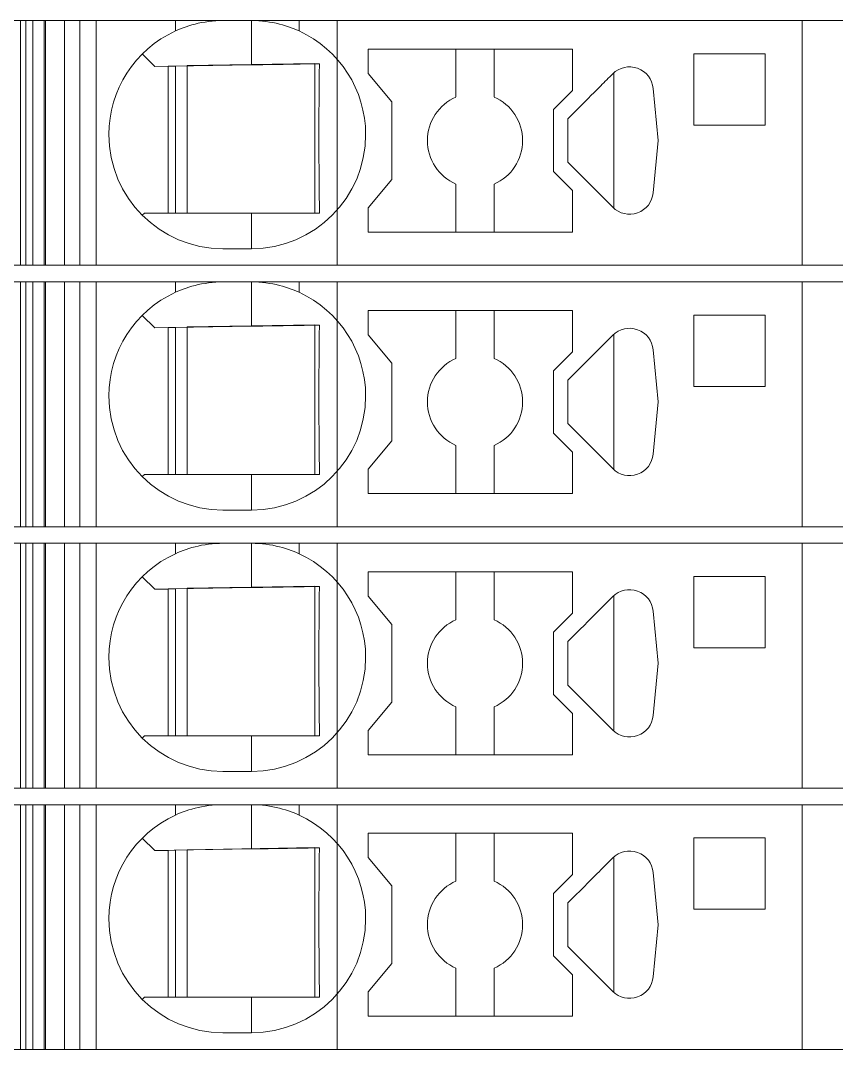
# Model space of a CAD drawing. Header units: millimetres. Extents: x 0 to 2100, y 0 to 1485.
# Drawn here: x 1240.89 to 1258.05, y 310.35 to 332 of the extents above; entities that cross this region are included whole.
import ezdxf
from ezdxf.enums import TextEntityAlignment as Align

# ---------------------------------------------------------------- set-up
doc = ezdxf.new("R2010")
doc.units = ezdxf.units.MM
for name, color, linetype, lineweight in [('EPLAN309', 5, 'Continuous', 5), ('EPLAN493', 5, 'Continuous', 5), ('MAIN-1', 7, 'Continuous', 5), ('MAIN-2', 7, 'Continuous', 5)]:
    doc.layers.add(name, color=color, linetype=linetype, lineweight=lineweight)
doc.styles.add('Tahoma', font='')
doc.styles.get('Tahoma').set_extended_font_data('Tahoma')

# ---------------------------------------------------------------- blocks, each defined once
blk = doc.blocks.new('EPLSYM_LibrarySPECIAL_Symbol12_Variant0_Placement8_85')
at = {"layer": 'EPLAN309', "lineweight": 13, "ltscale": 20}
blk.add_lwpolyline([(0, -5.15), (68.15, -5.15), (68.15, 0), (0, 0)], close=True, dxfattribs=at)
at = {"layer": 'EPLAN493', "color": 5, "style": 'Tahoma'}
blk.add_attdef('17_20450', text='', height=2.93475, dxfattribs=at).set_placement((0, -27.293475), align=Align.MIDDLE_RIGHT)
blk = doc.blocks.new('EPLSYM_LibrarySPECIAL_Symbol12_Variant0_Placement8_86')
at = {"layer": 'EPLAN309', "lineweight": 13, "ltscale": 20}
blk.add_lwpolyline([(0, -5.15), (68.15, -5.15), (68.15, 0), (0, 0)], close=True, dxfattribs=at)
at = {"layer": 'EPLAN493', "color": 5, "style": 'Tahoma'}
blk.add_attdef('17_20450', text='', height=2.93475, dxfattribs=at).set_placement((0, -27.293475), align=Align.MIDDLE_RIGHT)
blk = doc.blocks.new('EPLSYM_LibrarySPECIAL_Symbol12_Variant0_Placement8_87')
at = {"layer": 'EPLAN309', "lineweight": 13, "ltscale": 20}
blk.add_lwpolyline([(0, -5.15), (68.15, -5.15), (68.15, 0), (0, 0)], close=True, dxfattribs=at)
at = {"layer": 'EPLAN493', "color": 5, "style": 'Tahoma'}
blk.add_attdef('17_20450', text='', height=2.93475, dxfattribs=at).set_placement((0, -27.293475), align=Align.MIDDLE_RIGHT)
blk = doc.blocks.new('EPLSYM_LibrarySPECIAL_Symbol12_Variant0_Placement8_88')
at = {"layer": 'EPLAN309', "lineweight": 13, "ltscale": 20}
blk.add_lwpolyline([(0, -5.15), (68.15, -5.15), (68.15, 0), (0, 0)], close=True, dxfattribs=at)
at = {"layer": 'EPLAN493', "color": 5, "style": 'Tahoma'}
blk.add_attdef('17_20450', text='', height=2.93475, dxfattribs=at).set_placement((0, -27.293475), align=Align.MIDDLE_RIGHT)

msp = doc.modelspace()

# ---------------------------------------------------------------- linework, layer by layer
at = {"layer": 'MAIN-1'}
for p, q in [((1241.001, 332), (1240.893, 332)), ((1240.893, 326.85), (1240.893, 332)), ((1241.001, 332), (1244.15, 332)), ((1241.001, 326.85), (1241.001, 332)), ((1244.15, 332), (1245.15, 332)), ((1244.15, 332), (1244.15, 331.782)), ((1244.433, 331.89), (1244.497, 331.909)), ((1244.497, 331.909), (1244.563, 331.927)), ((1244.563, 331.927), (1244.631, 331.943)), ((1244.631, 331.943), (1244.701, 331.958)), ((1244.701, 331.958), (1244.772, 331.97)), ((1244.772, 331.97), (1244.846, 331.981)), ((1244.846, 331.981), (1244.921, 331.989)), ((1244.921, 331.989), (1244.997, 331.995)), ((1244.997, 331.995), (1245.073, 331.999)), ((1245.073, 331.999), (1245.15, 332)), ((1245.75, 332), (1245.15, 332)), ((1245.827, 331.999), (1245.75, 332)), ((1246.75, 332), (1245.75, 332)), ((1245.75, 331.068), (1245.75, 332)), ((1245.903, 331.995), (1245.827, 331.999)), ((1245.979, 331.989), (1245.903, 331.995)), ((1246.054, 331.981), (1245.979, 331.989)), ((1246.128, 331.97), (1246.054, 331.981)), ((1246.199, 331.958), (1246.128, 331.97)), ((1246.269, 331.943), (1246.199, 331.958)), ((1246.337, 331.927), (1246.269, 331.943)), ((1246.403, 331.909), (1246.337, 331.927)), ((1246.467, 331.89), (1246.403, 331.909)), ((1246.75, 332), (1257.332, 332)), ((1246.75, 332), (1246.75, 331.782)), ((1258.05, 332), (1257.332, 332)), ((1257.332, 326.85), (1257.332, 332)), ((1244.15, 331.782), (1244.202, 331.805)), ((1244.202, 331.805), (1244.256, 331.827)), ((1244.256, 331.827), (1244.313, 331.849)), ((1244.313, 331.849), (1244.372, 331.87)), ((1244.372, 331.87), (1244.433, 331.89)), ((1246.528, 331.87), (1246.467, 331.89)), ((1246.587, 331.849), (1246.528, 331.87)), ((1246.644, 331.827), (1246.587, 331.849)), ((1246.698, 331.805), (1246.644, 331.827)), ((1246.75, 331.782), (1246.698, 331.805)), ((1243.453, 331.297), (1243.717, 331.033)), ((1248.2, 331.4), (1248.2, 330.889)), ((1252.5, 331.4), (1248.2, 331.4)), ((1250.05, 331.4), (1250.05, 330.392)), ((1250.85, 330.392), (1250.85, 331.4)), ((1252.5, 330.529), (1252.5, 331.4)), ((1255.05, 331.3), (1255.05, 329.8)), ((1256.55, 331.3), (1255.05, 331.3)), ((1256.55, 329.8), (1256.55, 331.3)), ((1243.717, 331.033), (1245.75, 331.068)), ((1244, 327.95), (1244, 331.038)), ((1244.15, 331.04), (1244.15, 327.95)), ((1244.4, 327.95), (1244.4, 331.045)), ((1245.87, 331.07), (1245.75, 331.068)), ((1245.987, 331.072), (1245.87, 331.07)), ((1246.1, 331.074), (1245.987, 331.072)), ((1246.209, 331.076), (1246.1, 331.074)), ((1246.313, 331.078), (1246.209, 331.076)), ((1246.412, 331.079), (1246.313, 331.078)), ((1246.507, 331.081), (1246.412, 331.079)), ((1246.599, 331.083), (1246.507, 331.081)), ((1246.688, 331.084), (1246.599, 331.083)), ((1246.774, 331.086), (1246.688, 331.084)), ((1246.858, 331.087), (1246.774, 331.086)), ((1246.94, 331.088), (1246.858, 331.087)), ((1247.02, 331.09), (1246.94, 331.088)), ((1247.099, 331.091), (1247.02, 331.09)), ((1247.079, 327.95), (1247.079, 331.091)), ((1247.176, 331.092), (1247.099, 331.091)), ((1247.176, 331.022), (1247.176, 331.092)), ((1247.173, 330.803), (1247.174, 330.877)), ((1247.174, 330.877), (1247.175, 330.95)), ((1247.175, 330.95), (1247.176, 331.022)), ((1248.7, 330.293), (1248.2, 330.889)), ((1253.284, 330.816), (1253.252, 330.785)), ((1253.315, 330.847), (1253.284, 330.816)), ((1253.346, 330.879), (1253.315, 330.847)), ((1253.367, 330.898), (1253.367, 328.052)), ((1247.171, 330.57), (1247.172, 330.649)), ((1247.172, 330.649), (1247.173, 330.727)), ((1247.173, 330.727), (1247.173, 330.803)), ((1253.094, 330.626), (1253.058, 330.59)), ((1253.127, 330.659), (1253.094, 330.626)), ((1253.158, 330.691), (1253.127, 330.659)), ((1253.19, 330.722), (1253.158, 330.691)), ((1253.221, 330.753), (1253.19, 330.722)), ((1253.252, 330.785), (1253.221, 330.753)), ((1247.169, 330.317), (1247.17, 330.404)), ((1247.17, 330.488), (1247.171, 330.57)), ((1247.17, 330.404), (1247.17, 330.488)), ((1252.1, 330.129), (1252.5, 330.529)), ((1252.902, 330.434), (1252.823, 330.356)), ((1252.943, 330.475), (1252.902, 330.434)), ((1252.983, 330.515), (1252.943, 330.475)), ((1253.021, 330.553), (1252.983, 330.515)), ((1253.058, 330.59), (1253.021, 330.553)), ((1254.302, 329.475), (1254.198, 330.572)), ((1247.168, 330.132), (1247.169, 330.226)), ((1247.169, 330.226), (1247.169, 330.317)), ((1248.7, 328.657), (1248.7, 330.293)), ((1252.658, 330.19), (1252.572, 330.104)), ((1252.742, 330.274), (1252.658, 330.19)), ((1252.823, 330.356), (1252.742, 330.274)), ((1247.167, 329.931), (1247.168, 330.034)), ((1247.168, 330.034), (1247.168, 330.132)), ((1252.1, 330.129), (1252.1, 328.821)), ((1252.486, 330.018), (1252.4, 329.932)), ((1252.572, 330.104), (1252.486, 330.018)), ((1247.167, 329.824), (1247.167, 329.931)), ((1247.167, 329.713), (1247.167, 329.824)), ((1252.4, 329.802), (1252.4, 329.932)), ((1252.4, 329.671), (1252.4, 329.802)), ((1255.05, 329.8), (1256.55, 329.8)), ((1247.167, 329.6), (1247.167, 329.713)), ((1247.167, 329.479), (1247.167, 329.6)), ((1252.4, 329.54), (1252.4, 329.671)), ((1252.4, 329.41), (1252.4, 329.54)), ((1247.167, 329.361), (1247.167, 329.479)), ((1247.167, 329.247), (1247.167, 329.361)), ((1252.4, 329.279), (1252.4, 329.41)), ((1254.198, 328.378), (1254.302, 329.475)), ((1247.168, 329.138), (1247.167, 329.247)), ((1247.168, 329.034), (1247.168, 329.138)), ((1252.4, 329.148), (1252.4, 329.279)), ((1252.4, 329.018), (1252.4, 329.148)), ((1247.169, 328.934), (1247.168, 329.034)), ((1247.169, 328.839), (1247.169, 328.934)), ((1252.4, 329.018), (1253.346, 328.071)), ((1247.17, 328.748), (1247.169, 328.839)), ((1247.171, 328.659), (1247.17, 328.748)), ((1247.172, 328.573), (1247.171, 328.659)), ((1248.2, 328.061), (1248.7, 328.657)), ((1252.5, 328.421), (1252.1, 328.821)), ((1247.172, 328.49), (1247.172, 328.573)), ((1247.173, 328.408), (1247.172, 328.49)), ((1250.05, 327.55), (1250.05, 328.558)), ((1250.85, 327.55), (1250.85, 328.558)), ((1247.174, 328.329), (1247.173, 328.408)), ((1247.175, 328.25), (1247.174, 328.329)), ((1247.176, 328.174), (1247.175, 328.25)), ((1252.5, 327.55), (1252.5, 328.421)), ((1247.176, 328.098), (1247.176, 328.174)), ((1247.177, 328.024), (1247.176, 328.098)), ((1247.178, 327.95), (1247.177, 328.024)), ((1248.2, 328.061), (1248.2, 327.55)), ((1243.5, 327.95), (1243.453, 327.903)), ((1243.5, 327.95), (1245.75, 327.95)), ((1245.75, 327.95), (1245.842, 327.95)), ((1245.75, 327.95), (1245.75, 327.2)), ((1245.842, 327.95), (1245.933, 327.95)), ((1245.933, 327.95), (1246.023, 327.95)), ((1246.023, 327.95), (1246.11, 327.95)), ((1246.11, 327.95), (1246.195, 327.95)), ((1246.195, 327.95), (1246.278, 327.95)), ((1246.278, 327.95), (1246.358, 327.95)), ((1246.358, 327.95), (1246.436, 327.95)), ((1246.436, 327.95), (1246.511, 327.95)), ((1246.511, 327.95), (1246.585, 327.95)), ((1246.585, 327.95), (1246.657, 327.95)), ((1246.657, 327.95), (1246.726, 327.95)), ((1246.726, 327.95), (1246.795, 327.95)), ((1246.795, 327.95), (1246.861, 327.95)), ((1246.861, 327.95), (1246.927, 327.95)), ((1246.927, 327.95), (1246.991, 327.95)), ((1246.991, 327.95), (1247.055, 327.95)), ((1247.055, 327.95), (1247.117, 327.95)), ((1247.117, 327.95), (1247.178, 327.95)), ((1252.5, 327.55), (1248.2, 327.55)), ((1245.75, 327.2), (1245.15, 327.2)), ((1241.001, 326.85), (1240.893, 326.85)), ((1241.001, 326.85), (1257.332, 326.85)), ((1258.05, 326.85), (1257.332, 326.85)), ((1241.001, 326.5), (1240.893, 326.5)), ((1240.893, 321.35), (1240.893, 326.5)), ((1241.001, 326.5), (1244.15, 326.5)), ((1241.001, 321.35), (1241.001, 326.5)), ((1244.15, 326.5), (1245.15, 326.5)), ((1244.15, 326.5), (1244.15, 326.282)), ((1244.846, 326.481), (1244.921, 326.489)), ((1244.921, 326.489), (1244.997, 326.495)), ((1244.997, 326.495), (1245.073, 326.499)), ((1245.073, 326.499), (1245.15, 326.5)), ((1245.75, 326.5), (1245.15, 326.5)), ((1245.827, 326.499), (1245.75, 326.5)), ((1246.75, 326.5), (1245.75, 326.5)), ((1245.75, 325.568), (1245.75, 326.5)), ((1245.903, 326.495), (1245.827, 326.499)), ((1245.979, 326.489), (1245.903, 326.495)), ((1246.054, 326.481), (1245.979, 326.489)), ((1246.75, 326.5), (1257.332, 326.5)), ((1246.75, 326.5), (1246.75, 326.282)), ((1258.05, 326.5), (1257.332, 326.5)), ((1257.332, 321.35), (1257.332, 326.5)), ((1244.15, 326.282), (1244.202, 326.305)), ((1244.202, 326.305), (1244.256, 326.327)), ((1244.256, 326.327), (1244.313, 326.349)), ((1244.313, 326.349), (1244.372, 326.37)), ((1244.372, 326.37), (1244.433, 326.39)), ((1244.433, 326.39), (1244.497, 326.409)), ((1244.497, 326.409), (1244.563, 326.427)), ((1244.563, 326.427), (1244.631, 326.443)), ((1244.631, 326.443), (1244.701, 326.458)), ((1244.701, 326.458), (1244.772, 326.47)), ((1244.772, 326.47), (1244.846, 326.481)), ((1246.128, 326.47), (1246.054, 326.481)), ((1246.199, 326.458), (1246.128, 326.47)), ((1246.269, 326.443), (1246.199, 326.458)), ((1246.337, 326.427), (1246.269, 326.443)), ((1246.403, 326.409), (1246.337, 326.427)), ((1246.467, 326.39), (1246.403, 326.409)), ((1246.528, 326.37), (1246.467, 326.39)), ((1246.587, 326.349), (1246.528, 326.37)), ((1246.644, 326.327), (1246.587, 326.349)), ((1246.698, 326.305), (1246.644, 326.327)), ((1246.75, 326.282), (1246.698, 326.305)), ((1248.2, 325.9), (1248.2, 325.389)), ((1252.5, 325.9), (1248.2, 325.9)), ((1250.05, 325.9), (1250.05, 324.892)), ((1250.85, 324.892), (1250.85, 325.9)), ((1252.5, 325.029), (1252.5, 325.9)), ((1243.453, 325.797), (1243.717, 325.533)), ((1255.05, 325.8), (1255.05, 324.3)), ((1256.55, 325.8), (1255.05, 325.8)), ((1256.55, 324.3), (1256.55, 325.8)), ((1243.717, 325.533), (1245.75, 325.568)), ((1244, 322.45), (1244, 325.538)), ((1244.15, 325.54), (1244.15, 322.45)), ((1244.4, 322.45), (1244.4, 325.545)), ((1245.87, 325.57), (1245.75, 325.568)), ((1245.987, 325.572), (1245.87, 325.57)), ((1246.1, 325.574), (1245.987, 325.572)), ((1246.209, 325.576), (1246.1, 325.574)), ((1246.313, 325.578), (1246.209, 325.576)), ((1246.412, 325.579), (1246.313, 325.578)), ((1246.507, 325.581), (1246.412, 325.579)), ((1246.599, 325.583), (1246.507, 325.581)), ((1246.688, 325.584), (1246.599, 325.583)), ((1246.774, 325.586), (1246.688, 325.584)), ((1246.858, 325.587), (1246.774, 325.586)), ((1246.94, 325.588), (1246.858, 325.587)), ((1247.02, 325.59), (1246.94, 325.588)), ((1247.099, 325.591), (1247.02, 325.59)), ((1247.079, 322.45), (1247.079, 325.591)), ((1247.176, 325.592), (1247.099, 325.591)), ((1247.174, 325.377), (1247.175, 325.45)), ((1247.175, 325.45), (1247.176, 325.522)), ((1247.176, 325.522), (1247.176, 325.592)), ((1247.172, 325.149), (1247.173, 325.227)), ((1247.173, 325.303), (1247.174, 325.377)), ((1247.173, 325.227), (1247.173, 325.303)), ((1248.7, 324.793), (1248.2, 325.389)), ((1253.158, 325.191), (1253.127, 325.159)), ((1253.19, 325.222), (1253.158, 325.191)), ((1253.221, 325.253), (1253.19, 325.222)), ((1253.252, 325.285), (1253.221, 325.253)), ((1253.284, 325.316), (1253.252, 325.285)), ((1253.315, 325.347), (1253.284, 325.316)), ((1253.346, 325.379), (1253.315, 325.347)), ((1253.367, 325.398), (1253.367, 322.552)), ((1247.17, 324.988), (1247.171, 325.07)), ((1247.17, 324.904), (1247.17, 324.988)), ((1247.171, 325.07), (1247.172, 325.149)), ((1252.1, 324.629), (1252.5, 325.029)), ((1252.943, 324.975), (1252.902, 324.934)), ((1252.983, 325.015), (1252.943, 324.975)), ((1253.021, 325.053), (1252.983, 325.015)), ((1253.058, 325.09), (1253.021, 325.053)), ((1253.094, 325.126), (1253.058, 325.09)), ((1253.127, 325.159), (1253.094, 325.126)), ((1254.302, 323.975), (1254.198, 325.072)), ((1247.169, 324.817), (1247.17, 324.904)), ((1247.169, 324.726), (1247.169, 324.817)), ((1248.7, 323.157), (1248.7, 324.793)), ((1252.742, 324.774), (1252.658, 324.69)), ((1252.823, 324.856), (1252.742, 324.774)), ((1252.902, 324.934), (1252.823, 324.856)), ((1247.167, 324.431), (1247.168, 324.534)), ((1247.168, 324.632), (1247.169, 324.726)), ((1247.168, 324.534), (1247.168, 324.632)), ((1252.1, 324.629), (1252.1, 323.321)), ((1252.572, 324.604), (1252.486, 324.518)), ((1252.658, 324.69), (1252.572, 324.604)), ((1247.167, 324.324), (1247.167, 324.431)), ((1247.167, 324.213), (1247.167, 324.324)), ((1252.486, 324.518), (1252.4, 324.432)), ((1252.4, 324.302), (1252.4, 324.432)), ((1247.167, 324.1), (1247.167, 324.213)), ((1252.4, 324.171), (1252.4, 324.302)), ((1252.4, 324.04), (1252.4, 324.171)), ((1255.05, 324.3), (1256.55, 324.3)), ((1247.167, 323.979), (1247.167, 324.1)), ((1247.167, 323.861), (1247.167, 323.979)), ((1252.4, 323.91), (1252.4, 324.04)), ((1252.4, 323.779), (1252.4, 323.91)), ((1254.198, 322.878), (1254.302, 323.975)), ((1247.167, 323.747), (1247.167, 323.861)), ((1247.168, 323.638), (1247.167, 323.747)), ((1252.4, 323.648), (1252.4, 323.779)), ((1247.168, 323.534), (1247.168, 323.638)), ((1247.169, 323.434), (1247.168, 323.534)), ((1252.4, 323.518), (1252.4, 323.648)), ((1252.4, 323.518), (1253.346, 322.571)), ((1247.169, 323.339), (1247.169, 323.434)), ((1247.17, 323.248), (1247.169, 323.339)), ((1247.171, 323.159), (1247.17, 323.248)), ((1252.5, 322.921), (1252.1, 323.321)), ((1247.172, 323.073), (1247.171, 323.159)), ((1247.172, 322.99), (1247.172, 323.073)), ((1248.2, 322.561), (1248.7, 323.157)), ((1250.05, 322.05), (1250.05, 323.058)), ((1250.85, 322.05), (1250.85, 323.058)), ((1247.173, 322.908), (1247.172, 322.99)), ((1247.174, 322.829), (1247.173, 322.908)), ((1247.175, 322.75), (1247.174, 322.829)), ((1252.5, 322.05), (1252.5, 322.921)), ((1247.176, 322.674), (1247.175, 322.75)), ((1247.176, 322.598), (1247.176, 322.674)), ((1247.177, 322.524), (1247.176, 322.598)), ((1243.5, 322.45), (1243.453, 322.403)), ((1243.5, 322.45), (1245.75, 322.45)), ((1245.75, 322.45), (1245.842, 322.45)), ((1245.75, 322.45), (1245.75, 321.7)), ((1245.842, 322.45), (1245.933, 322.45)), ((1245.933, 322.45), (1246.023, 322.45)), ((1246.023, 322.45), (1246.11, 322.45)), ((1246.11, 322.45), (1246.195, 322.45)), ((1246.195, 322.45), (1246.278, 322.45)), ((1246.278, 322.45), (1246.358, 322.45)), ((1246.358, 322.45), (1246.436, 322.45)), ((1246.436, 322.45), (1246.511, 322.45)), ((1246.511, 322.45), (1246.585, 322.45)), ((1246.585, 322.45), (1246.657, 322.45)), ((1246.657, 322.45), (1246.726, 322.45)), ((1246.726, 322.45), (1246.795, 322.45)), ((1246.795, 322.45), (1246.861, 322.45)), ((1246.861, 322.45), (1246.927, 322.45)), ((1246.927, 322.45), (1246.991, 322.45)), ((1246.991, 322.45), (1247.055, 322.45)), ((1247.055, 322.45), (1247.117, 322.45)), ((1247.117, 322.45), (1247.178, 322.45)), ((1247.178, 322.45), (1247.177, 322.524)), ((1248.2, 322.561), (1248.2, 322.05)), ((1252.5, 322.05), (1248.2, 322.05)), ((1245.75, 321.7), (1245.15, 321.7)), ((1241.001, 321.35), (1240.893, 321.35)), ((1241.001, 321.35), (1257.332, 321.35)), ((1258.05, 321.35), (1257.332, 321.35)), ((1241.001, 321), (1240.893, 321)), ((1240.893, 315.85), (1240.893, 321)), ((1241.001, 321), (1244.15, 321)), ((1241.001, 315.85), (1241.001, 321)), ((1244.15, 321), (1245.15, 321)), ((1244.15, 321), (1244.15, 320.782)), ((1244.313, 320.849), (1244.372, 320.87)), ((1244.372, 320.87), (1244.433, 320.89)), ((1244.433, 320.89), (1244.497, 320.909)), ((1244.497, 320.909), (1244.563, 320.927)), ((1244.563, 320.927), (1244.631, 320.943)), ((1244.631, 320.943), (1244.701, 320.958)), ((1244.701, 320.958), (1244.772, 320.97)), ((1244.772, 320.97), (1244.846, 320.981)), ((1244.846, 320.981), (1244.921, 320.989)), ((1244.921, 320.989), (1244.997, 320.995)), ((1244.997, 320.995), (1245.073, 320.999)), ((1245.073, 320.999), (1245.15, 321)), ((1245.75, 321), (1245.15, 321)), ((1245.827, 320.999), (1245.75, 321)), ((1246.75, 321), (1245.75, 321)), ((1245.75, 320.068), (1245.75, 321)), ((1245.903, 320.995), (1245.827, 320.999)), ((1245.979, 320.989), (1245.903, 320.995)), ((1246.054, 320.981), (1245.979, 320.989)), ((1246.128, 320.97), (1246.054, 320.981)), ((1246.199, 320.958), (1246.128, 320.97)), ((1246.269, 320.943), (1246.199, 320.958)), ((1246.337, 320.927), (1246.269, 320.943)), ((1246.403, 320.909), (1246.337, 320.927)), ((1246.467, 320.89), (1246.403, 320.909)), ((1246.528, 320.87), (1246.467, 320.89)), ((1246.587, 320.849), (1246.528, 320.87)), ((1246.75, 321), (1257.332, 321)), ((1246.75, 321), (1246.75, 320.782)), ((1258.05, 321), (1257.332, 321)), ((1257.332, 315.85), (1257.332, 321)), ((1244.15, 320.782), (1244.202, 320.805)), ((1244.202, 320.805), (1244.256, 320.827)), ((1244.256, 320.827), (1244.313, 320.849)), ((1246.644, 320.827), (1246.587, 320.849)), ((1246.698, 320.805), (1246.644, 320.827)), ((1246.75, 320.782), (1246.698, 320.805)), ((1243.453, 320.297), (1243.717, 320.033)), ((1248.2, 320.4), (1248.2, 319.889)), ((1252.5, 320.4), (1248.2, 320.4)), ((1250.05, 320.4), (1250.05, 319.392)), ((1250.85, 319.392), (1250.85, 320.4)), ((1252.5, 319.529), (1252.5, 320.4)), ((1255.05, 320.3), (1255.05, 318.8)), ((1256.55, 320.3), (1255.05, 320.3)), ((1256.55, 318.8), (1256.55, 320.3)), ((1243.717, 320.033), (1245.75, 320.068)), ((1244, 316.95), (1244, 320.038)), ((1244.15, 320.04), (1244.15, 316.95)), ((1244.4, 316.95), (1244.4, 320.045)), ((1245.87, 320.07), (1245.75, 320.068)), ((1245.987, 320.072), (1245.87, 320.07)), ((1246.1, 320.074), (1245.987, 320.072)), ((1246.209, 320.076), (1246.1, 320.074)), ((1246.313, 320.078), (1246.209, 320.076)), ((1246.412, 320.079), (1246.313, 320.078)), ((1246.507, 320.081), (1246.412, 320.079)), ((1246.599, 320.083), (1246.507, 320.081)), ((1246.688, 320.084), (1246.599, 320.083)), ((1246.774, 320.086), (1246.688, 320.084)), ((1246.858, 320.087), (1246.774, 320.086)), ((1246.94, 320.088), (1246.858, 320.087)), ((1247.02, 320.09), (1246.94, 320.088)), ((1247.099, 320.091), (1247.02, 320.09)), ((1247.079, 316.95), (1247.079, 320.091)), ((1247.176, 320.092), (1247.099, 320.091)), ((1247.175, 319.95), (1247.176, 320.022)), ((1247.176, 320.022), (1247.176, 320.092)), ((1247.173, 319.803), (1247.174, 319.877)), ((1247.173, 319.727), (1247.173, 319.803)), ((1247.174, 319.877), (1247.175, 319.95)), ((1248.7, 319.293), (1248.2, 319.889)), ((1253.252, 319.785), (1253.221, 319.753)), ((1253.284, 319.816), (1253.252, 319.785)), ((1253.315, 319.847), (1253.284, 319.816)), ((1253.346, 319.879), (1253.315, 319.847)), ((1253.367, 319.898), (1253.367, 317.052)), ((1247.17, 319.488), (1247.171, 319.57)), ((1247.171, 319.57), (1247.172, 319.649)), ((1247.172, 319.649), (1247.173, 319.727)), ((1253.058, 319.59), (1253.021, 319.553)), ((1253.094, 319.626), (1253.058, 319.59)), ((1253.127, 319.659), (1253.094, 319.626)), ((1253.158, 319.691), (1253.127, 319.659)), ((1253.19, 319.722), (1253.158, 319.691)), ((1253.221, 319.753), (1253.19, 319.722)), ((1254.302, 318.475), (1254.198, 319.572)), ((1247.169, 319.317), (1247.17, 319.404)), ((1247.17, 319.404), (1247.17, 319.488)), ((1252.1, 319.129), (1252.5, 319.529)), ((1252.823, 319.356), (1252.742, 319.274)), ((1252.902, 319.434), (1252.823, 319.356)), ((1252.943, 319.475), (1252.902, 319.434)), ((1252.983, 319.515), (1252.943, 319.475)), ((1253.021, 319.553), (1252.983, 319.515)), ((1247.168, 319.132), (1247.169, 319.226)), ((1247.168, 319.034), (1247.168, 319.132)), ((1247.169, 319.226), (1247.169, 319.317)), ((1248.7, 317.657), (1248.7, 319.293)), ((1252.1, 319.129), (1252.1, 317.821)), ((1252.658, 319.19), (1252.572, 319.104)), ((1252.742, 319.274), (1252.658, 319.19)), ((1247.167, 318.931), (1247.168, 319.034)), ((1247.167, 318.824), (1247.167, 318.931)), ((1252.486, 319.018), (1252.4, 318.932)), ((1252.4, 318.802), (1252.4, 318.932)), ((1252.572, 319.104), (1252.486, 319.018)), ((1247.167, 318.713), (1247.167, 318.824)), ((1247.167, 318.6), (1247.167, 318.713)), ((1252.4, 318.671), (1252.4, 318.802)), ((1255.05, 318.8), (1256.55, 318.8)), ((1247.167, 318.479), (1247.167, 318.6)), ((1247.167, 318.361), (1247.167, 318.479)), ((1252.4, 318.54), (1252.4, 318.671)), ((1252.4, 318.41), (1252.4, 318.54)), ((1254.198, 317.378), (1254.302, 318.475)), ((1247.167, 318.247), (1247.167, 318.361)), ((1252.4, 318.279), (1252.4, 318.41)), ((1252.4, 318.148), (1252.4, 318.279)), ((1247.168, 318.138), (1247.167, 318.247)), ((1247.168, 318.034), (1247.168, 318.138)), ((1252.4, 318.018), (1252.4, 318.148)), ((1247.169, 317.934), (1247.168, 318.034)), ((1247.169, 317.839), (1247.169, 317.934)), ((1247.17, 317.748), (1247.169, 317.839)), ((1252.4, 318.018), (1253.346, 317.071)), ((1247.171, 317.659), (1247.17, 317.748)), ((1247.172, 317.573), (1247.171, 317.659)), ((1248.2, 317.061), (1248.7, 317.657)), ((1252.5, 317.421), (1252.1, 317.821)), ((1247.172, 317.49), (1247.172, 317.573)), ((1247.173, 317.408), (1247.172, 317.49)), ((1247.174, 317.329), (1247.173, 317.408)), ((1250.05, 316.55), (1250.05, 317.558)), ((1250.85, 316.55), (1250.85, 317.558)), ((1252.5, 316.55), (1252.5, 317.421)), ((1247.175, 317.25), (1247.174, 317.329)), ((1247.176, 317.174), (1247.175, 317.25)), ((1247.176, 317.098), (1247.176, 317.174)), ((1247.177, 317.024), (1247.176, 317.098)), ((1247.178, 316.95), (1247.177, 317.024)), ((1248.2, 317.061), (1248.2, 316.55)), ((1243.5, 316.95), (1243.453, 316.903)), ((1243.5, 316.95), (1245.75, 316.95)), ((1245.75, 316.95), (1245.842, 316.95)), ((1245.75, 316.95), (1245.75, 316.2)), ((1245.842, 316.95), (1245.933, 316.95)), ((1245.933, 316.95), (1246.023, 316.95)), ((1246.023, 316.95), (1246.11, 316.95)), ((1246.11, 316.95), (1246.195, 316.95)), ((1246.195, 316.95), (1246.278, 316.95)), ((1246.278, 316.95), (1246.358, 316.95)), ((1246.358, 316.95), (1246.436, 316.95)), ((1246.436, 316.95), (1246.511, 316.95)), ((1246.511, 316.95), (1246.585, 316.95)), ((1246.585, 316.95), (1246.657, 316.95)), ((1246.657, 316.95), (1246.726, 316.95)), ((1246.726, 316.95), (1246.795, 316.95)), ((1246.795, 316.95), (1246.861, 316.95)), ((1246.861, 316.95), (1246.927, 316.95)), ((1246.927, 316.95), (1246.991, 316.95)), ((1246.991, 316.95), (1247.055, 316.95)), ((1247.055, 316.95), (1247.117, 316.95)), ((1247.117, 316.95), (1247.178, 316.95)), ((1252.5, 316.55), (1248.2, 316.55)), ((1245.75, 316.2), (1245.15, 316.2)), ((1241.001, 315.85), (1240.893, 315.85)), ((1241.001, 315.85), (1257.332, 315.85)), ((1258.05, 315.85), (1257.332, 315.85)), ((1241.001, 315.5), (1240.893, 315.5)), ((1240.893, 310.35), (1240.893, 315.5)), ((1241.001, 315.5), (1244.15, 315.5)), ((1241.001, 310.35), (1241.001, 315.5)), ((1244.15, 315.5), (1245.15, 315.5)), ((1244.15, 315.5), (1244.15, 315.282)), ((1244.563, 315.427), (1244.631, 315.443)), ((1244.631, 315.443), (1244.701, 315.458)), ((1244.701, 315.458), (1244.772, 315.47)), ((1244.772, 315.47), (1244.846, 315.481)), ((1244.846, 315.481), (1244.921, 315.489)), ((1244.921, 315.489), (1244.997, 315.495)), ((1244.997, 315.495), (1245.073, 315.499)), ((1245.073, 315.499), (1245.15, 315.5)), ((1245.75, 315.5), (1245.15, 315.5)), ((1245.827, 315.499), (1245.75, 315.5)), ((1246.75, 315.5), (1245.75, 315.5)), ((1245.75, 314.568), (1245.75, 315.5)), ((1245.903, 315.495), (1245.827, 315.499)), ((1245.979, 315.489), (1245.903, 315.495)), ((1246.054, 315.481), (1245.979, 315.489)), ((1246.128, 315.47), (1246.054, 315.481)), ((1246.199, 315.458), (1246.128, 315.47)), ((1246.269, 315.443), (1246.199, 315.458)), ((1246.337, 315.427), (1246.269, 315.443)), ((1246.75, 315.5), (1257.332, 315.5)), ((1246.75, 315.5), (1246.75, 315.282)), ((1258.05, 315.5), (1257.332, 315.5)), ((1257.332, 310.35), (1257.332, 315.5)), ((1244.15, 315.282), (1244.202, 315.305)), ((1244.202, 315.305), (1244.256, 315.327)), ((1244.256, 315.327), (1244.313, 315.349)), ((1244.313, 315.349), (1244.372, 315.37)), ((1244.372, 315.37), (1244.433, 315.39)), ((1244.433, 315.39), (1244.497, 315.409)), ((1244.497, 315.409), (1244.563, 315.427)), ((1246.403, 315.409), (1246.337, 315.427)), ((1246.467, 315.39), (1246.403, 315.409)), ((1246.528, 315.37), (1246.467, 315.39)), ((1246.587, 315.349), (1246.528, 315.37)), ((1246.644, 315.327), (1246.587, 315.349)), ((1246.698, 315.305), (1246.644, 315.327)), ((1246.75, 315.282), (1246.698, 315.305)), ((1243.453, 314.797), (1243.717, 314.533)), ((1248.2, 314.9), (1248.2, 314.389)), ((1252.5, 314.9), (1248.2, 314.9)), ((1250.05, 314.9), (1250.05, 313.892)), ((1250.85, 313.892), (1250.85, 314.9)), ((1252.5, 314.029), (1252.5, 314.9)), ((1255.05, 314.8), (1255.05, 313.3)), ((1256.55, 314.8), (1255.05, 314.8)), ((1256.55, 313.3), (1256.55, 314.8)), ((1246.209, 314.576), (1246.1, 314.574)), ((1246.313, 314.578), (1246.209, 314.576)), ((1246.412, 314.579), (1246.313, 314.578)), ((1246.507, 314.581), (1246.412, 314.579)), ((1246.599, 314.583), (1246.507, 314.581)), ((1246.688, 314.584), (1246.599, 314.583)), ((1246.774, 314.586), (1246.688, 314.584)), ((1246.858, 314.587), (1246.774, 314.586)), ((1246.94, 314.588), (1246.858, 314.587)), ((1247.02, 314.59), (1246.94, 314.588)), ((1247.099, 314.591), (1247.02, 314.59)), ((1247.079, 311.45), (1247.079, 314.591)), ((1247.176, 314.592), (1247.099, 314.591)), ((1247.176, 314.522), (1247.176, 314.592)), ((1243.717, 314.533), (1245.75, 314.568)), ((1244, 311.45), (1244, 314.538)), ((1244.15, 314.54), (1244.15, 311.45)), ((1244.4, 311.45), (1244.4, 314.545)), ((1245.87, 314.57), (1245.75, 314.568)), ((1245.987, 314.572), (1245.87, 314.57)), ((1246.1, 314.574), (1245.987, 314.572)), ((1247.173, 314.303), (1247.174, 314.377)), ((1247.174, 314.377), (1247.175, 314.45)), ((1247.175, 314.45), (1247.176, 314.522)), ((1248.7, 313.793), (1248.2, 314.389)), ((1253.346, 314.379), (1253.315, 314.347)), ((1253.367, 314.398), (1253.367, 311.552)), ((1247.171, 314.07), (1247.172, 314.149)), ((1247.172, 314.149), (1247.173, 314.227)), ((1247.173, 314.227), (1247.173, 314.303)), ((1253.127, 314.159), (1253.094, 314.126)), ((1253.158, 314.191), (1253.127, 314.159)), ((1253.19, 314.222), (1253.158, 314.191)), ((1253.221, 314.253), (1253.19, 314.222)), ((1253.252, 314.285), (1253.221, 314.253)), ((1253.284, 314.316), (1253.252, 314.285)), ((1253.315, 314.347), (1253.284, 314.316)), ((1247.17, 313.988), (1247.171, 314.07)), ((1247.17, 313.904), (1247.17, 313.988)), ((1252.1, 313.629), (1252.5, 314.029)), ((1252.902, 313.934), (1252.823, 313.856)), ((1252.943, 313.975), (1252.902, 313.934)), ((1252.983, 314.015), (1252.943, 313.975)), ((1253.021, 314.053), (1252.983, 314.015)), ((1253.058, 314.09), (1253.021, 314.053)), ((1253.094, 314.126), (1253.058, 314.09)), ((1254.302, 312.975), (1254.198, 314.072)), ((1247.168, 313.632), (1247.169, 313.726)), ((1247.169, 313.817), (1247.17, 313.904)), ((1247.169, 313.726), (1247.169, 313.817)), ((1248.7, 312.157), (1248.7, 313.793)), ((1252.742, 313.774), (1252.658, 313.69)), ((1252.823, 313.856), (1252.742, 313.774)), ((1247.167, 313.431), (1247.168, 313.534)), ((1247.168, 313.534), (1247.168, 313.632)), ((1252.1, 313.629), (1252.1, 312.321)), ((1252.486, 313.518), (1252.4, 313.432)), ((1252.572, 313.604), (1252.486, 313.518)), ((1252.658, 313.69), (1252.572, 313.604)), ((1247.167, 313.324), (1247.167, 313.431)), ((1247.167, 313.213), (1247.167, 313.324)), ((1252.4, 313.302), (1252.4, 313.432)), ((1252.4, 313.171), (1252.4, 313.302)), ((1255.05, 313.3), (1256.55, 313.3)), ((1247.167, 313.1), (1247.167, 313.213)), ((1247.167, 312.979), (1247.167, 313.1)), ((1252.4, 313.04), (1252.4, 313.171)), ((1247.167, 312.861), (1247.167, 312.979)), ((1247.167, 312.747), (1247.167, 312.861)), ((1252.4, 312.91), (1252.4, 313.04)), ((1252.4, 312.779), (1252.4, 312.91)), ((1254.198, 311.878), (1254.302, 312.975)), ((1247.168, 312.638), (1247.167, 312.747)), ((1247.168, 312.534), (1247.168, 312.638)), ((1252.4, 312.648), (1252.4, 312.779)), ((1252.4, 312.518), (1252.4, 312.648)), ((1247.169, 312.434), (1247.168, 312.534)), ((1247.169, 312.339), (1247.169, 312.434)), ((1252.4, 312.518), (1253.346, 311.571)), ((1247.17, 312.248), (1247.169, 312.339)), ((1247.171, 312.159), (1247.17, 312.248)), ((1252.5, 311.921), (1252.1, 312.321)), ((1247.172, 312.073), (1247.171, 312.159)), ((1247.172, 311.99), (1247.172, 312.073)), ((1247.173, 311.908), (1247.172, 311.99)), ((1248.2, 311.561), (1248.7, 312.157)), ((1250.05, 311.05), (1250.05, 312.058)), ((1250.85, 311.05), (1250.85, 312.058)), ((1247.174, 311.829), (1247.173, 311.908)), ((1247.175, 311.75), (1247.174, 311.829)), ((1252.5, 311.05), (1252.5, 311.921)), ((1247.176, 311.674), (1247.175, 311.75)), ((1247.176, 311.598), (1247.176, 311.674)), ((1247.177, 311.524), (1247.176, 311.598)), ((1248.2, 311.561), (1248.2, 311.05)), ((1243.5, 311.45), (1243.453, 311.403)), ((1243.5, 311.45), (1245.75, 311.45)), ((1245.75, 311.45), (1245.842, 311.45)), ((1245.75, 311.45), (1245.75, 310.7)), ((1245.842, 311.45), (1245.933, 311.45)), ((1245.933, 311.45), (1246.023, 311.45)), ((1246.023, 311.45), (1246.11, 311.45)), ((1246.11, 311.45), (1246.195, 311.45)), ((1246.195, 311.45), (1246.278, 311.45)), ((1246.278, 311.45), (1246.358, 311.45)), ((1246.358, 311.45), (1246.436, 311.45)), ((1246.436, 311.45), (1246.511, 311.45)), ((1246.511, 311.45), (1246.585, 311.45)), ((1246.585, 311.45), (1246.657, 311.45)), ((1246.657, 311.45), (1246.726, 311.45)), ((1246.726, 311.45), (1246.795, 311.45)), ((1246.795, 311.45), (1246.861, 311.45)), ((1246.861, 311.45), (1246.927, 311.45)), ((1246.927, 311.45), (1246.991, 311.45)), ((1246.991, 311.45), (1247.055, 311.45)), ((1247.055, 311.45), (1247.117, 311.45)), ((1247.117, 311.45), (1247.178, 311.45)), ((1247.178, 311.45), (1247.177, 311.524)), ((1252.5, 311.05), (1248.2, 311.05)), ((1245.75, 310.7), (1245.15, 310.7)), ((1241.001, 310.35), (1240.893, 310.35)), ((1241.001, 310.35), (1257.332, 310.35)), ((1258.05, 310.35), (1257.332, 310.35))]:
    msp.add_line(p, q, dxfattribs=at)
for centre, radius, start, end in [((1245.15, 329.6), 2.4, 114.6244, 180), ((1245.75, 329.6), 2.4, 0, 65.3756), ((1253.7, 330.525), 0.5, 5.4404, 135), ((1250.45, 329.475), 1, 113.5782, 180), ((1250.45, 329.475), 1, 0, 66.4218), ((1245.15, 329.6), 2.4, 180, 270), ((1245.75, 329.6), 2.4, 270, 0), ((1250.45, 329.475), 1, 180, 246.4218), ((1250.45, 329.475), 1, 293.5782, 0), ((1253.7, 328.425), 0.5, 225, 354.5596), ((1245.15, 324.1), 2.4, 114.6244, 180), ((1245.75, 324.1), 2.4, 0, 65.3756), ((1253.7, 325.025), 0.5, 5.4404, 135), ((1250.45, 323.975), 1, 113.5782, 180), ((1250.45, 323.975), 1, 0, 66.4218), ((1245.15, 324.1), 2.4, 180, 270), ((1245.75, 324.1), 2.4, 270, 0), ((1250.45, 323.975), 1, 180, 246.4218), ((1250.45, 323.975), 1, 293.5782, 0), ((1253.7, 322.925), 0.5, 225, 354.5596), ((1245.15, 318.6), 2.4, 114.6244, 180), ((1245.75, 318.6), 2.4, 0, 65.3756), ((1253.7, 319.525), 0.5, 5.4404, 135), ((1250.45, 318.475), 1, 113.5782, 180), ((1250.45, 318.475), 1, 0, 66.4218), ((1245.15, 318.6), 2.4, 180, 270), ((1245.75, 318.6), 2.4, 270, 0), ((1250.45, 318.475), 1, 180, 246.4218), ((1250.45, 318.475), 1, 293.5782, 0), ((1253.7, 317.425), 0.5, 225, 354.5596), ((1245.15, 313.1), 2.4, 114.6244, 180), ((1245.75, 313.1), 2.4, 0, 65.3756), ((1253.7, 314.025), 0.5, 5.4404, 135), ((1250.45, 312.975), 1, 113.5782, 180), ((1250.45, 312.975), 1, 0, 66.4218), ((1245.15, 313.1), 2.4, 180, 270), ((1245.75, 313.1), 2.4, 270, 0), ((1250.45, 312.975), 1, 180, 246.4218), ((1250.45, 312.975), 1, 293.5782, 0), ((1253.7, 311.925), 0.5, 225, 354.5596)]:
    msp.add_arc(centre, radius, start, end, dxfattribs=at)
at = {"layer": 'MAIN-2'}
for p, q in [((1241.15, 332), (1241.15, 326.85)), ((1241.389, 326.85), (1241.389, 332)), ((1241.417, 332), (1241.417, 326.85)), ((1241.82, 332), (1241.82, 326.85)), ((1242.136, 326.85), (1242.136, 332)), ((1242.481, 332), (1242.481, 326.85)), ((1247.55, 326.85), (1247.55, 332)), ((1243.717, 331.033), (1244, 331.038)), ((1244.15, 331.042), (1244, 331.039)), ((1244, 331.039), (1244, 331.038)), ((1244, 331.038), (1244, 331.038)), ((1244.4, 331.048), (1244.15, 331.043)), ((1244.15, 331.042), (1244.15, 331.043)), ((1244.15, 331.042), (1244.15, 331.04)), ((1244.4, 331.053), (1247.079, 331.1)), ((1244.4, 331.048), (1244.4, 331.053)), ((1244.4, 331.045), (1244.4, 331.048)), ((1247.079, 331.1), (1247.176, 331.092)), ((1247.079, 331.091), (1247.079, 331.1)), ((1244.15, 327.95), (1244.15, 327.95)), ((1244.4, 327.95), (1244.4, 327.95)), ((1241.15, 326.5), (1241.15, 321.35)), ((1241.389, 321.35), (1241.389, 326.5)), ((1241.417, 326.5), (1241.417, 321.35)), ((1241.82, 326.5), (1241.82, 321.35)), ((1242.136, 321.35), (1242.136, 326.5)), ((1242.481, 326.5), (1242.481, 321.35)), ((1247.55, 321.35), (1247.55, 326.5)), ((1243.717, 325.533), (1244, 325.538)), ((1244.15, 325.542), (1244, 325.539)), ((1244, 325.539), (1244, 325.538)), ((1244, 325.538), (1244, 325.538)), ((1244.4, 325.548), (1244.15, 325.543)), ((1244.15, 325.542), (1244.15, 325.543)), ((1244.15, 325.542), (1244.15, 325.54)), ((1244.4, 325.553), (1247.079, 325.6)), ((1244.4, 325.548), (1244.4, 325.553)), ((1244.4, 325.545), (1244.4, 325.548)), ((1247.079, 325.6), (1247.176, 325.592)), ((1247.079, 325.591), (1247.079, 325.6)), ((1244.15, 322.45), (1244.15, 322.45)), ((1244.4, 322.45), (1244.4, 322.45)), ((1241.15, 321), (1241.15, 315.85)), ((1241.389, 315.85), (1241.389, 321)), ((1241.417, 321), (1241.417, 315.85)), ((1241.82, 321), (1241.82, 315.85)), ((1242.136, 315.85), (1242.136, 321)), ((1242.481, 321), (1242.481, 315.85)), ((1247.55, 315.85), (1247.55, 321)), ((1243.717, 320.033), (1244, 320.038)), ((1244.15, 320.042), (1244, 320.039)), ((1244, 320.039), (1244, 320.038)), ((1244, 320.038), (1244, 320.038)), ((1244.4, 320.048), (1244.15, 320.043)), ((1244.15, 320.042), (1244.15, 320.043)), ((1244.15, 320.042), (1244.15, 320.04)), ((1244.4, 320.053), (1247.079, 320.1)), ((1244.4, 320.048), (1244.4, 320.053)), ((1244.4, 320.045), (1244.4, 320.048)), ((1247.079, 320.1), (1247.176, 320.092)), ((1247.079, 320.091), (1247.079, 320.1)), ((1244.15, 316.95), (1244.15, 316.95)), ((1244.4, 316.95), (1244.4, 316.95)), ((1241.15, 315.5), (1241.15, 310.35)), ((1241.389, 310.35), (1241.389, 315.5)), ((1241.417, 315.5), (1241.417, 310.35)), ((1241.82, 315.5), (1241.82, 310.35)), ((1242.136, 310.35), (1242.136, 315.5)), ((1242.481, 315.5), (1242.481, 310.35)), ((1247.55, 310.35), (1247.55, 315.5)), ((1244.4, 314.553), (1247.079, 314.6)), ((1247.079, 314.6), (1247.176, 314.592)), ((1247.079, 314.591), (1247.079, 314.6)), ((1243.717, 314.533), (1244, 314.538)), ((1244.15, 314.542), (1244, 314.539)), ((1244, 314.539), (1244, 314.538)), ((1244, 314.538), (1244, 314.538)), ((1244.4, 314.548), (1244.15, 314.543)), ((1244.15, 314.542), (1244.15, 314.543)), ((1244.15, 314.542), (1244.15, 314.54)), ((1244.4, 314.548), (1244.4, 314.553)), ((1244.4, 314.545), (1244.4, 314.548)), ((1244.15, 311.45), (1244.15, 311.45)), ((1244.4, 311.45), (1244.4, 311.45))]:
    msp.add_line(p, q, dxfattribs=at)

# ---------------------------------------------------------------- block references
for name, p in [('EPLSYM_LibrarySPECIAL_Symbol12_Variant0_Placement8_85', (1222, 332)), ('EPLSYM_LibrarySPECIAL_Symbol12_Variant0_Placement8_86', (1222, 326.5)), ('EPLSYM_LibrarySPECIAL_Symbol12_Variant0_Placement8_87', (1222, 321)), ('EPLSYM_LibrarySPECIAL_Symbol12_Variant0_Placement8_88', (1222, 315.5))]:
    msp.add_blockref(name, p)

doc.saveas('drawing.dxf')
